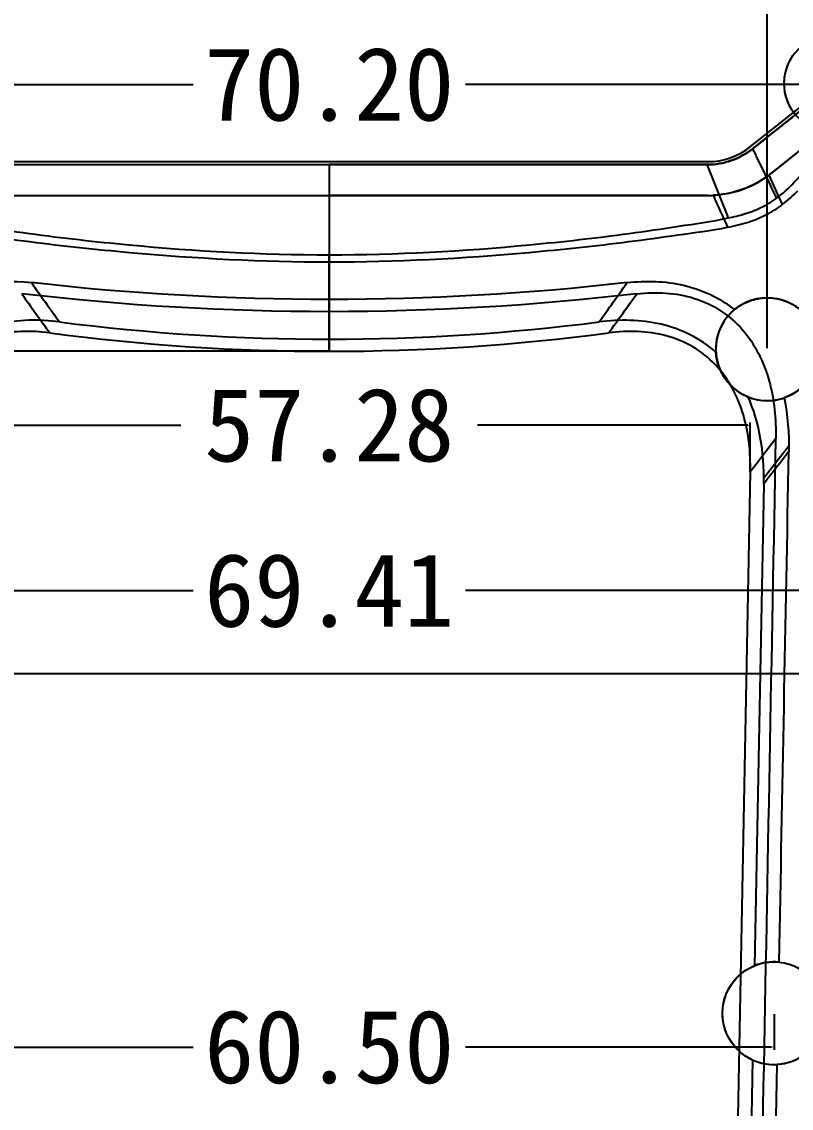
# Model space of a CAD drawing. Header units: inches. Extents: x -850 to 339, y -315 to 884.
# Drawn here: x -20.9 to 31.4, y 56 to 129.9 of the extents above; entities that cross this region are included whole.
import ezdxf
from ezdxf.lldxf.tags import DXFTag

# ---------------------------------------------------------------- set-up
doc = ezdxf.new("R2010")
doc.units = ezdxf.units.IN
doc.header["$MEASUREMENT"] = 0
for name, color, linetype, true_color in [('AUXIL$14', 7, 'Continuous', 0xffffff), ('AUXIL$9', 7, 'Continuous', 0xffffff), ('ORTHO$2', 7, 'Continuous', 0xffffff), ('ORTHO$5', 7, 'Continuous', 0xffffff), ('ORTHO$6', 7, 'Continuous', 0xffffff), ('SX$17', 7, 'Continuous', 0xffffff)]:
    doc.layers.add(name, color=color, linetype=linetype, true_color=true_color)
for name, color, linetype in [('VE001I437$0000000000011', 255, 'Continuous'), ('VE001I439$0000000000011', 255, 'Continuous'), ('VE001I440$0000000000011', 255, 'Continuous'), ('VE001I441$0000000000011', 255, 'Continuous'), ('VE001I442$0000000000011', 255, 'Continuous'), ('VE001I453$1000000100011', 255, 'Continuous'), ('VE001I454$1000000100011', 255, 'Continuous'), ('VE001I455$1000000100011', 255, 'Continuous'), ('VE200I1000$1000000100011', 255, 'Continuous'), ('VE200I1012$0000000000011', 255, 'Continuous'), ('VE200I1022$0000000000011', 255, 'Continuous'), ('VE200I1023$0000000000011', 255, 'Continuous'), ('VE200I1035$0000000000011', 255, 'Continuous'), ('VE200I1036$0000000000011', 255, 'Continuous'), ('VE200I1038$1000000100011', 255, 'Continuous'), ('VE200I1041$0000000000011', 255, 'Continuous'), ('VE200I1042$0000000000011', 255, 'Continuous'), ('VE200I1049$0000000000011', 255, 'Continuous'), ('VE200I1050$0000000000011', 255, 'Continuous'), ('VE200I1051$0000000000011', 255, 'Continuous'), ('VE200I1068$0000000000011', 255, 'Continuous'), ('VE200I1069$0000000000011', 255, 'Continuous'), ('VE200I1070$0000000000011', 255, 'Continuous'), ('VE200I1071$0000000000111', 255, 'Continuous'), ('VE200I1072$0000000000011', 255, 'Continuous'), ('VE200I1073$0000000000011', 255, 'Continuous'), ('VE200I1074$0000000000011', 255, 'Continuous'), ('VE200I1075$0000000000111', 255, 'Continuous'), ('VE200I1076$0000000000111', 255, 'Continuous'), ('VE200I1176$0000000000011', 255, 'Continuous'), ('VE200I1177$0000000000011', 255, 'Continuous'), ('VE200I1178$0000000000011', 255, 'Continuous'), ('VE200I1182$0000000000111', 255, 'Continuous'), ('VE200I1183$0000000000011', 255, 'Continuous'), ('VE200I1184$0000000000011', 255, 'Continuous'), ('VE200I1185$0000000000111', 255, 'Continuous'), ('VE200I474$0000000000011', 255, 'Continuous'), ('VE200I475$0000000000011', 255, 'Continuous'), ('VE200I476$0000000000011', 255, 'Continuous'), ('VE200I477$0000000000011', 255, 'Continuous'), ('VE200I497$0000000000011', 255, 'Continuous'), ('VE200I498$0000000000011', 255, 'Continuous'), ('VE200I499$0000000000011', 255, 'Continuous'), ('VE200I622$1100101110111', 255, 'Continuous'), ('VE200I734$1000000100011', 255, 'Continuous'), ('VE200I735$1000001100011', 255, 'Continuous'), ('VE200I736$1100101110011', 255, 'Continuous'), ('VE200I739$0000000000111', 255, 'Continuous'), ('VE200I740$0000000000011', 255, 'Continuous'), ('VE200I745$0000000000011', 255, 'Continuous'), ('VE200I746$0000000000011', 255, 'Continuous'), ('VE200I747$0000000000011', 255, 'Continuous'), ('VE200I748$0000000000011', 255, 'Continuous'), ('VE200I749$0000000000011', 255, 'Continuous'), ('VE200I750$0000000000011', 255, 'Continuous'), ('VE200I751$0000000000011', 255, 'Continuous'), ('VE200I752$0000000000011', 255, 'Continuous'), ('VE200I753$0000000000111', 255, 'Continuous'), ('VE200I757$0000000000011', 255, 'Continuous'), ('VE200I758$0000000000011', 255, 'Continuous'), ('VE200I791$0000000000011', 255, 'Continuous'), ('VE200I793$0000000000011', 255, 'Continuous'), ('VE200I794$0000000000011', 255, 'Continuous'), ('VE200I810$0000000000011', 255, 'Continuous'), ('VE200I941$1000000100011', 255, 'Continuous'), ('VE200I942$1000000100011', 255, 'Continuous'), ('VE200I945$1000000100011', 255, 'Continuous'), ('VE200I946$1000000100111', 255, 'Continuous'), ('VE200I947$1101101110111', 255, 'Continuous'), ('VE200I948$1000000100111', 255, 'Continuous'), ('VE200I966$1000000100011', 255, 'Continuous'), ('VE200I968$1100101110011', 255, 'Continuous'), ('VE200I969$1000000100011', 255, 'Continuous'), ('VE200I971$1001001110011', 255, 'Continuous'), ('VE200I992$1000000100011', 255, 'Continuous'), ('VE200I993$1000001110011', 255, 'Continuous'), ('VE200I994$1100101110011', 255, 'Continuous'), ('VE200I998$1000001100011', 255, 'Continuous'), ('VE200I999$1100101110011', 255, 'Continuous')]:
    doc.layers.add(name, color=color, linetype=linetype)
tags = doc.linetypes.add('HIDDEN', pattern=[0.5, 0.25, -0.25]).pattern_tags.tags
tags[6:7] = [DXFTag(74, 4), DXFTag(75, 0), DXFTag(340, '0'), DXFTag(46, 0.0), DXFTag(50, 0.0), DXFTag(44, 0.0), DXFTag(45, 0.0)]
tags[4:5] = [DXFTag(74, 4), DXFTag(75, 0), DXFTag(340, '0'), DXFTag(46, 0.0), DXFTag(50, 0.0), DXFTag(44, 0.0), DXFTag(45, 0.0)]
doc.dimstyles.get("Standard").update_dxf_attribs({"dimtxt": 5, "dimasz": 0.18, "dimexe": 0.18, "dimexo": 0.0625, "dimgap": 0.09, "dimtad": 0, "dimtih": 1, "dimtoh": 1, "dimzin": 0, "dimdsep": 46, "dimtxsty": 'Standard', "dimcen": 0.09, "dimclrt": 3, "dimadec": 0, "dimazin": 0, "dimtfac": 1, "dimtofl": 0, "dimtmove": 0, "dimatfit": 3, "dimfxl": 0, "dimtolj": 1, "dimtzin": 0, "dimarcsym": 0})

# ---------------------------------------------------------------- blocks, each defined once
blk = doc.blocks.new('*D1')
at = {"color": 0, "lineweight": -2}
for p, q in [((-34.703, 90.456), (-34.703, 91.396)), ((-34.523, 91.216), (-9.257, 91.216)), ((34.523, 91.216), (9.257, 91.216)), ((34.703, 91.263), (34.703, 91.396))]:
    blk.add_line(p, q, dxfattribs=at)
at = {"color": 0}
for points in [[(-34.523, 91.246), (-34.523, 91.186), (-34.703, 91.216)], [(34.523, 91.246), (34.523, 91.186), (34.703, 91.216)]]:
    blk.add_solid(points, dxfattribs=at)
at = {"layer": 'Defpoints', "color": 0}
for p in [(34.703, 91.216), (34.703, 91.2, 14.801), (-34.703, 90.393, 14.801)]:
    blk.add_point(p, dxfattribs=at)
at = {"color": 3, "insert": (0, 91.216), "char_height": 5, "attachment_point": 5}
blk.add_mtext('\\A1;69.41', dxfattribs=at)
blk = doc.blocks.new('*D3')
at = {"color": 0, "lineweight": -2}
for p, q in [((-30.252, 62.386), (-30.252, 59.97)), ((30.252, 62.386), (30.252, 59.97)), ((-30.072, 60.15), (-9.257, 60.15)), ((30.072, 60.15), (9.257, 60.15))]:
    blk.add_line(p, q, dxfattribs=at)
at = {"color": 0}
for points in [[(-30.072, 60.18), (-30.072, 60.12), (-30.252, 60.15)], [(30.072, 60.18), (30.072, 60.12), (30.252, 60.15)]]:
    blk.add_solid(points, dxfattribs=at)
at = {"layer": 'Defpoints', "color": 0}
for p in [(-30.252, 62.448, 8.6), (30.252, 62.448, 8.6), (30.252, 60.15)]:
    blk.add_point(p, dxfattribs=at)
at = {"color": 3, "insert": (0, 60.15), "char_height": 5, "attachment_point": 5}
blk.add_mtext('\\A1;60.50', dxfattribs=at)
blk = doc.blocks.new('*D5')
at = {"color": 0, "lineweight": -2}
for p, q in [((0.062, 203.725), (74.09, 203.725)), ((73.91, 203.545), (73.91, 104.597)), ((73.91, 0.47), (73.91, 99.417)), ((0.062, 0.29), (74.09, 0.29))]:
    blk.add_line(p, q, dxfattribs=at)
at = {"color": 0}
for points in [[(73.88, 203.545), (73.94, 203.545), (73.91, 203.725)], [(73.88, 0.47), (73.94, 0.47), (73.91, 0.29)]]:
    blk.add_solid(points, dxfattribs=at)
at = {"layer": 'Defpoints', "color": 0}
for p in [(0, 203.725, 8.3), (0, 0.29, 8.3), (73.91, 0.29)]:
    blk.add_point(p, dxfattribs=at)
at = {"color": 3, "insert": (73.91, 102.007), "char_height": 5, "attachment_point": 5}
blk.add_mtext('\\A1;203.43', dxfattribs=at)
blk = doc.blocks.new('*D14')
at = {"color": 0, "lineweight": -2}
for p, q in [((-28.64, 98.531), (-28.64, 102.646)), ((-28.46, 102.466), (-10.09, 102.466)), ((28.46, 102.466), (10.09, 102.466)), ((28.64, 99.357), (28.64, 102.646))]:
    blk.add_line(p, q, dxfattribs=at)
at = {"color": 0}
for points in [[(-28.46, 102.496), (-28.46, 102.436), (-28.64, 102.466)], [(28.46, 102.496), (28.46, 102.436), (28.64, 102.466)]]:
    blk.add_solid(points, dxfattribs=at)
at = {"layer": 'Defpoints', "color": 0}
for p in [(28.64, 102.466), (28.64, 99.295, 15), (-28.64, 98.468, 13)]:
    blk.add_point(p, dxfattribs=at)
at = {"color": 3, "insert": (0, 102.466), "char_height": 5, "attachment_point": 5}
blk.add_mtext('\\A1;57.28', dxfattribs=at)
blk = doc.blocks.new('*D15')
at = {"color": 0, "lineweight": -2}
for p, q in [((-0.062, 107.503), (-48.467, 107.503)), ((-48.287, 107.323), (-48.287, 61.891)), ((-48.287, 11.28), (-48.287, 56.711)), ((-0.062, 11.1), (-48.467, 11.1))]:
    blk.add_line(p, q, dxfattribs=at)
at = {"color": 0}
for points in [[(-48.317, 107.323), (-48.257, 107.323), (-48.287, 107.503)], [(-48.317, 11.28), (-48.257, 11.28), (-48.287, 11.1)]]:
    blk.add_solid(points, dxfattribs=at)
at = {"layer": 'Defpoints', "color": 0}
for p in [(-48.287, 107.503), (0, 107.503, 15), (0, 11.1, 15)]:
    blk.add_point(p, dxfattribs=at)
at = {"color": 3, "insert": (-48.287, 59.301), "char_height": 5, "attachment_point": 5}
blk.add_mtext('\\A1;96.40', dxfattribs=at)
blk = doc.blocks.new('*D16')
at = {"color": 0, "lineweight": -2}
for p, q in [((-29.794, 107.707), (-29.794, 140.975)), ((-29.614, 140.795), (-10.09, 140.795)), ((29.614, 140.795), (10.09, 140.795)), ((29.794, 107.707), (29.794, 140.975))]:
    blk.add_line(p, q, dxfattribs=at)
at = {"color": 0}
for points in [[(-29.614, 140.825), (-29.614, 140.765), (-29.794, 140.795)], [(29.614, 140.825), (29.614, 140.765), (29.794, 140.795)]]:
    blk.add_solid(points, dxfattribs=at)
at = {"layer": 'Defpoints', "color": 0}
for p in [(29.794, 140.795), (-29.794, 107.644, 8.6), (29.794, 107.644, 8.6)]:
    blk.add_point(p, dxfattribs=at)
at = {"color": 3, "insert": (0, 140.795), "char_height": 5, "attachment_point": 5}
blk.add_mtext('\\A1;59.59', dxfattribs=at)
blk = doc.blocks.new('*D19')
at = {"color": 0, "lineweight": -2}
for p, q in [((-35.1, 118.039), (-35.1, 125.842)), ((35.1, 118.039), (35.1, 125.842)), ((-34.92, 125.662), (-9.257, 125.662)), ((34.92, 125.662), (9.257, 125.662))]:
    blk.add_line(p, q, dxfattribs=at)
at = {"color": 0}
for points in [[(-34.92, 125.692), (-34.92, 125.632), (-35.1, 125.662)], [(34.92, 125.692), (34.92, 125.632), (35.1, 125.662)]]:
    blk.add_solid(points, dxfattribs=at)
at = {"layer": 'Defpoints', "color": 0}
for p in [(35.1, 125.662), (-35.1, 117.977, 1.3), (35.1, 117.977, 1.3)]:
    blk.add_point(p, dxfattribs=at)
at = {"color": 3, "insert": (0, 125.662), "char_height": 5, "attachment_point": 5}
blk.add_mtext('\\A1;70.20', dxfattribs=at)
blk = doc.blocks.new('*D21')
at = {"color": 0, "lineweight": -2}
for p, q in [((-40.848, 68.668), (-40.848, -22.839)), ((40.822, 66.17), (40.822, -22.839)), ((-40.668, -22.659), (-9.27, -22.659)), ((40.642, -22.659), (9.243, -22.659))]:
    blk.add_line(p, q, dxfattribs=at)
at = {"color": 0}
for points in [[(-40.668, -22.629), (-40.668, -22.689), (-40.848, -22.659)], [(40.642, -22.629), (40.642, -22.689), (40.822, -22.659)]]:
    blk.add_solid(points, dxfattribs=at)
at = {"layer": 'Defpoints', "color": 0}
for p in [(-40.848, 68.73, 0.5), (40.822, 66.232, 0.5), (40.822, -22.659)]:
    blk.add_point(p, dxfattribs=at)
at = {"color": 3, "insert": (-0.013, -22.659), "char_height": 5, "attachment_point": 5}
blk.add_mtext('\\A1;81.67', dxfattribs=at)
blk = doc.blocks.new('*D104')
at = {"color": 0, "lineweight": -2}
for p, q in [((29.289, -244.632), (29.469, -244.632)), ((29.469, -244.632), (30.212, -277.82))]:
    blk.add_line(p, q, dxfattribs=at)
at = {"color": 0}
blk.add_solid([(30.242, -277.819), (30.182, -277.82), (30.216, -278)], dxfattribs=at)
at = {"layer": 'Defpoints', "color": 0}
for p in [(18.632, 239.532, 15), (30.216, -278, 15)]:
    blk.add_point(p, dxfattribs=at)
at = {"color": 3, "insert": (15.032, -244.632), "char_height": 5, "attachment_point": 5}
blk.add_mtext('\\A1;R517.66', dxfattribs=at)

msp = doc.modelspace()

# ---------------------------------------------------------------- linework, layer by layer
at = {"layer": 'AUXIL$14', "color": 9}
msp.add_line((0, 114.074, 17.7), (0, 110.207, 17.7), dxfattribs=at)
at = {"layer": 'AUXIL$9', "color": 9}
msp.add_line((0, 114.074, 17.7), (0, 110.207, 17.7), dxfattribs=at)
at = {"layer": 'ORTHO$2', "color": 9}
msp.add_line((0, 114.074, 17.7), (0, 110.207, 17.7), dxfattribs=at)
at = {"layer": 'ORTHO$2', "color": 9, "linetype": 'HIDDEN'}
msp.add_line((0, 110.203, 17.7), (0, 107.503, 15), dxfattribs=at)
at = {"layer": 'ORTHO$5', "color": 9}
msp.add_line((0, 110.207, 17.7), (0, 114.074, 17.7), dxfattribs=at)
at = {"layer": 'ORTHO$5', "color": 9, "linetype": 'HIDDEN'}
msp.add_line((0, 107.503, 15), (0, 110.203, 17.7), dxfattribs=at)
at = {"layer": 'ORTHO$6', "color": 9}
msp.add_line((0, 114.074, 17.7), (0, 110.207, 17.7), dxfattribs=at)
at = {"layer": 'ORTHO$6', "color": 9, "linetype": 'HIDDEN'}
msp.add_line((0, 110.203, 17.7), (0, 107.503, 15), dxfattribs=at)
at = {"layer": 'SX$17', "color": 9, "linetype": 'HIDDEN'}
for p, q in [((30.922, 125.731, 11.1), (30.922, 125.731, 2.7)), ((26.294, 107.644, 13.106), (26.294, 107.644, 8.6))]:
    msp.add_line(p, q, dxfattribs=at)
at = {"layer": 'SX$17', "color": 9}
for p, q in [((29.555, 98.884, 13), (31.251, 101.059, 14.963)), ((29.304, 85.562, 13), (-29.304, 85.562, 13)), ((29.304, 85.562, 13), (-29.304, 85.562, 13)), ((28.371, 85.562, 15), (-28.371, 85.562, 15)), ((28.371, 85.562, 15), (-28.371, 85.562, 15)), ((30.072, 85.562, 17.027), (28.371, 85.562, 15)), ((30.072, 85.562, 17.027), (28.371, 85.562, 15)), ((30.969, 85.562, 14.984), (29.304, 85.562, 13)), ((30.969, 85.562, 14.984), (29.304, 85.562, 13))]:
    msp.add_line(p, q, dxfattribs=at)
at = {"layer": 'SX$17', "color": 9, "extrusion": (0, -1, 0)}
for radius, start, end in [(672.129, 87.18816, 87.435624), (672.129, 87.18816, 87.435624), (670.129, 86.932851, 87.351211), (670.129, 86.932851, 87.351211)]:
    msp.add_arc((0, -654.429, -85.562), radius, start, end, dxfattribs=at)
at = {"layer": 'VE001I437$0000000000011', "color": 21}
msp.add_line((-25.729, 120.41, 13.1), (25.729, 120.41, 13.1), dxfattribs=at)
at = {"layer": 'VE001I439$0000000000011', "color": 21}
msp.add_arc((25.729, 125.11, 13.1), 4.7, 270, 308.5, dxfattribs=at)
at = {"layer": 'VE001I440$0000000000011', "color": 21}
msp.add_line((25.729, 120.41, 14.8), (25.729, 120.41, 13.1), dxfattribs=at)
at = {"layer": 'VE001I441$0000000000011', "color": 21}
msp.add_line((28.655, 121.432, 13.1), (37.926, 128.806, 13.1), dxfattribs=at)
at = {"layer": 'VE001I442$0000000000011', "color": 21}
msp.add_line((28.655, 121.432, 14.8), (28.655, 121.432, 13.1), dxfattribs=at)
at = {"layer": 'VE001I453$1000000100011', "color": 21}
msp.add_line((-25.729, 120.41, 14.8), (25.729, 120.41, 14.8), dxfattribs=at)
at = {"layer": 'VE001I454$1000000100011', "color": 21}
msp.add_arc((25.729, 125.11, 14.8), 4.7, 270, 308.5, dxfattribs=at)
at = {"layer": 'VE001I455$1000000100011', "color": 21}
msp.add_line((28.655, 121.432, 14.8), (37.926, 128.806, 14.8), dxfattribs=at)
at = {"layer": 'VE200I1000$1000000100011', "color": 9}
msp.add_open_spline([(28.789, 121.283, 14.532), (27.915, 120.584, 14.533), (26.818, 120.204, 14.53), (25.7, 120.21, 14.528)], degree=3, dxfattribs=at)
at = {"layer": 'VE200I1012$0000000000011', "color": 9}
msp.add_line((28.78, 121.275, 13.1), (38.05, 128.65, 13.1), dxfattribs=at)
at = {"layer": 'VE200I1022$0000000000011', "color": 9}
msp.add_line((-25.729, 120.21, 13.1), (25.729, 120.21, 13.1), dxfattribs=at)
at = {"layer": 'VE200I1023$0000000000011', "color": 9}
msp.add_arc((25.729, 125.11, 13.1), 4.9, 270, 308.5, dxfattribs=at)
at = {"layer": 'VE200I1035$0000000000011', "color": 9}
msp.add_line((28.78, 121.275, 13.1), (28.78, 121.275, 14.532), dxfattribs=at)
at = {"layer": 'VE200I1036$0000000000011', "color": 9}
msp.add_line((25.729, 120.21, 13.1), (25.729, 120.21, 14.528), dxfattribs=at)
at = {"layer": 'VE200I1038$1000000100011', "color": 9}
msp.add_open_spline([(-25.7, 120.21, 14.528), (-22.711, 120.21, 14.538), (-19.722, 120.21, 14.539), (-16.734, 120.21, 14.542), (-13.945, 120.21, 14.544), (-11.156, 120.21, 14.546), (-8.367, 120.21, 14.547), (-5.578, 120.21, 14.548), (-2.789, 120.21, 14.549), (0, 120.21, 14.549)], degree=3, knots=[0, 0, 0, 0, 0.348878, 0.348878, 0.348878, 0.674439, 0.674439, 0.674439, 1, 1, 1, 1], dxfattribs=at)
at = {"layer": 'VE200I1041$0000000000011', "color": 9}
msp.add_open_spline([(-25.729, 118.11, 13.569), (-22.269, 118.11, 13.485), (-18.806, 118.11, 13.463), (-15.345, 118.11, 13.436), (-12.787, 118.11, 13.417), (-10.23, 118.11, 13.403), (-7.672, 118.11, 13.393), (-5.115, 118.11, 13.384), (-2.557, 118.11, 13.379), (0, 118.11, 13.379)], degree=3, knots=[0, 0, 0, 0, 0.40363, 0.40363, 0.40363, 0.701813, 0.701813, 0.701813, 1, 1, 1, 1], dxfattribs=at)
at = {"layer": 'VE200I1042$0000000000011', "color": 9}
msp.add_open_spline([(0, 118.11, 13.379), (0, 116.618, 14.146), (0, 115.111, 14.919), (0, 113.591, 15.7)], degree=3, dxfattribs=at)
at = {"layer": 'VE200I1049$0000000000011', "color": 9}
msp.add_open_spline([(25.729, 118.11, 13.569), (25.856, 118.11, 13.572), (25.981, 118.114, 13.573), (26.104, 118.12, 13.571)], degree=3, dxfattribs=at)
at = {"layer": 'VE200I1050$0000000000011', "color": 9}
msp.add_open_spline([(26.104, 118.12, 13.571), (26.432, 117.4, 14.093), (26.76, 116.674, 14.62), (27.089, 115.943, 15.152)], degree=3, dxfattribs=at)
at = {"layer": 'VE200I1051$0000000000011', "color": 9}
msp.add_open_spline([(29.91, 119.496, 13.539), (30.209, 118.831, 14.019), (30.511, 118.162, 14.503), (30.815, 117.489, 14.991)], degree=3, dxfattribs=at)
at = {"layer": 'VE200I1068$0000000000011', "color": 9}
msp.add_open_spline([(33.71, 122.514, 13.61), (32.502, 121.553, 13.576), (31.295, 120.593, 13.524), (30.087, 119.632, 13.539)], degree=3, dxfattribs=at)
at = {"layer": 'VE200I1069$0000000000011', "color": 9}
msp.add_line((30.087, 119.632, 11.1), (33.71, 122.514, 11.1), dxfattribs=at)
at = {"layer": 'VE200I1070$0000000000011', "color": 9}
msp.add_open_spline([(29.911, 119.496, 13.539), (29.6, 119.265, 13.537), (29.27, 119.059, 13.537), (28.926, 118.883, 13.539), (28.581, 118.706, 13.54), (28.221, 118.557, 13.543), (27.853, 118.44, 13.548), (27.288, 118.26, 13.555), (26.696, 118.152, 13.565), (26.104, 118.12, 13.571)], degree=3, knots=[0, 0, 0, 0, 0.282573, 0.282573, 0.282573, 0.565142, 0.565142, 0.565142, 1, 1, 1, 1], dxfattribs=at)
at = {"layer": 'VE200I1071$0000000000111', "color": 9}
msp.add_arc((25.729, 125.11, 11.1), 7, 270, 308.5, dxfattribs=at)
at = {"layer": 'VE200I1072$0000000000011', "color": 9}
msp.add_line((30.087, 119.632, 11.1), (30.087, 119.632, 13.539), dxfattribs=at)
at = {"layer": 'VE200I1073$0000000000011', "color": 9}
msp.add_open_spline([(30.087, 119.632, 13.539), (30.029, 119.586, 13.539), (29.97, 119.541, 13.539), (29.911, 119.496, 13.539)], degree=3, dxfattribs=at)
at = {"layer": 'VE200I1074$0000000000011', "color": 9}
msp.add_open_spline([(25.729, 118.11, 13.569), (22.268, 118.11, 13.485), (18.805, 118.11, 13.463), (15.343, 118.11, 13.436), (12.786, 118.11, 13.417), (10.229, 118.11, 13.403), (7.672, 118.11, 13.393), (5.114, 118.11, 13.384), (2.557, 118.11, 13.379), (0, 118.11, 13.379)], degree=3, knots=[0, 0, 0, 0, 0.403696, 0.403696, 0.403696, 0.701846, 0.701846, 0.701846, 1, 1, 1, 1], dxfattribs=at)
at = {"layer": 'VE200I1075$0000000000111', "color": 9}
msp.add_line((-25.729, 118.11, 11.1), (25.729, 118.11, 11.1), dxfattribs=at)
at = {"layer": 'VE200I1076$0000000000111', "color": 9}
msp.add_line((25.729, 118.11, 11.1), (25.729, 118.11, 13.569), dxfattribs=at)
at = {"layer": 'VE200I1176$0000000000011', "color": 9}
msp.add_open_spline([(30.599, 65.931, 15.001), (30.989, 65.892, 14.983), (31.377, 65.786, 14.965), (31.733, 65.62, 14.948), (32.088, 65.454, 14.931), (32.419, 65.224, 14.915), (32.7, 64.95, 14.902), (32.98, 64.676, 14.888), (33.217, 64.349, 14.876), (33.39, 63.998, 14.868), (33.564, 63.646, 14.859), (33.679, 63.26, 14.853), (33.726, 62.871, 14.851), (33.773, 62.483, 14.848), (33.754, 62.081, 14.849), (33.67, 61.699, 14.854), (33.587, 61.316, 14.858), (33.436, 60.943, 14.865), (33.23, 60.611, 14.876), (33.025, 60.278, 14.886), (32.759, 59.975, 14.899), (32.455, 59.729, 14.914), (32.151, 59.483, 14.928), (31.8, 59.285, 14.945), (31.431, 59.153, 14.962), (31.122, 59.043, 14.977), (30.794, 58.975, 14.992), (30.467, 58.955, 15.007)], degree=3, knots=[0, 0, 0, 0, 0.113355, 0.113355, 0.113355, 0.226714, 0.226714, 0.226714, 0.340015, 0.340015, 0.340015, 0.453185, 0.453185, 0.453185, 0.566235, 0.566235, 0.566235, 0.679243, 0.679243, 0.679243, 0.792312, 0.792312, 0.792312, 0.905507, 0.905507, 0.905507, 1, 1, 1, 1], dxfattribs=at)
at = {"layer": 'VE200I1177$0000000000011', "color": 9, "extrusion": (0, 0, -1)}
msp.add_arc((-30.252, 62.448, -13), 3.5, -65.28957, 67.53544, dxfattribs=at)
at = {"layer": 'VE200I1178$0000000000011', "color": 9}
msp.add_circle((30.252, 62.448, 8.6), 3.5, dxfattribs=at)
at = {"layer": 'VE200I1182$0000000000111', "color": 9, "extrusion": (0, 0, -1)}
msp.add_circle((-34.172, 125.731, -2.7), 3.25, dxfattribs=at)
at = {"layer": 'VE200I1183$0000000000011', "color": 9}
msp.add_open_spline([(27.558, 110.337, 15.133), (27.86, 110.587, 15.121), (28.209, 110.789, 15.106), (28.576, 110.925, 15.09), (28.944, 111.062, 15.075), (29.34, 111.137, 15.058), (29.731, 111.144, 15.04), (30.123, 111.151, 15.023), (30.522, 111.09, 15.005), (30.894, 110.967, 14.987), (31.266, 110.844, 14.97), (31.622, 110.654, 14.954), (31.933, 110.415, 14.939), (32.243, 110.175, 14.924), (32.517, 109.879, 14.911), (32.73, 109.55, 14.9), (32.943, 109.221, 14.89), (33.103, 108.851, 14.882), (33.195, 108.47, 14.877), (33.288, 108.09, 14.873), (33.316, 107.688, 14.871), (33.277, 107.298, 14.873), (33.238, 106.909, 14.875), (33.132, 106.521, 14.88), (32.967, 106.166, 14.889), (32.802, 105.812, 14.897), (32.573, 105.481, 14.908), (32.3, 105.201, 14.921), (32.027, 104.92, 14.934), (31.701, 104.683, 14.95), (31.351, 104.509, 14.966), (31.218, 104.443, 14.972), (31.081, 104.386, 14.979), (30.941, 104.337, 14.985)], degree=3, knots=[0, 0, 0, 0, 0.096463, 0.096463, 0.096463, 0.192922, 0.192922, 0.192922, 0.289433, 0.289433, 0.289433, 0.385971, 0.385971, 0.385971, 0.48247, 0.48247, 0.48247, 0.578871, 0.578871, 0.578871, 0.675162, 0.675162, 0.675162, 0.771392, 0.771392, 0.771392, 0.867642, 0.867642, 0.867642, 0.963985, 0.963985, 0.963985, 1, 1, 1, 1], dxfattribs=at)
at = {"layer": 'VE200I1184$0000000000011', "color": 9, "extrusion": (0, 0, -1)}
msp.add_arc((-29.794, 107.644, -13), 3.5, 291.87577, 356.72284, dxfattribs=at)
at = {"layer": 'VE200I1185$0000000000111', "color": 9, "extrusion": (0, 0, -1)}
msp.add_circle((-29.794, 107.644, -8.6), 3.5, dxfattribs=at)
at = {"layer": 'VE200I474$0000000000011', "color": 9}
msp.add_open_spline([(-27.089, 115.943, 15.152), (-25.974, 115.726, 15.197), (-24.85, 115.583, 15.24), (-22.605, 115.268, 15.32), (-21.483, 115.108, 15.357), (-18.108, 114.679, 15.459), (-15.852, 114.438, 15.516), (-9.074, 113.827, 15.654), (-4.539, 113.595, 15.7), (0, 113.591, 15.7)], degree=3, knots=[0, 0, 0, 0, 0.125, 0.125, 0.25, 0.25, 0.5, 0.5, 1, 1, 1, 1], dxfattribs=at)
at = {"layer": 'VE200I475$0000000000011', "color": 9}
msp.add_open_spline([(0, 113.591, 15.7), (4.54, 113.592, 15.7), (9.073, 113.827, 15.654), (15.851, 114.437, 15.516), (18.107, 114.679, 15.459), (21.482, 115.108, 15.357), (22.604, 115.268, 15.32), (24.85, 115.583, 15.24), (25.975, 115.726, 15.197), (27.089, 115.943, 15.152)], degree=3, knots=[0, 0, 0, 0, 0.5, 0.5, 0.75, 0.75, 0.875, 0.875, 1, 1, 1, 1], dxfattribs=at)
at = {"layer": 'VE200I476$0000000000011', "color": 9}
msp.add_open_spline([(27.089, 115.943, 15.152), (27.569, 116.037, 15.133), (28.048, 116.147, 15.113), (28.514, 116.298, 15.093), (28.921, 116.43, 15.076), (29.318, 116.594, 15.058), (29.699, 116.789, 15.042), (30.09, 116.989, 15.024), (30.466, 117.223, 15.007), (30.816, 117.489, 14.991)], degree=3, knots=[0, 0, 0, 0, 0.360784, 0.360784, 0.360784, 0.675922, 0.675922, 0.675922, 1, 1, 1, 1], dxfattribs=at)
at = {"layer": 'VE200I477$0000000000011', "color": 9}
msp.add_open_spline([(30.816, 117.489, 14.991), (31.192, 117.776, 14.974), (31.544, 118.096, 14.957), (31.882, 118.428, 14.941)], degree=3, dxfattribs=at)
at = {"layer": 'VE200I497$0000000000011', "color": 9, "extrusion": (-0.765897, 0.015013, 0.642788)}
msp.add_ellipse((0, 27167.323, -654.429), major_axis=(-513.308, -44632.345, 430.799), ratio=0.015013, start_param=0.916977, end_param=0.91805, dxfattribs=at)
at = {"layer": 'VE200I498$0000000000011', "color": 9, "extrusion": (-0.765897, 0.015013, 0.642788)}
msp.add_ellipse((0, 27167.323, -654.429), major_axis=(-513.308, -44632.345, 430.799), ratio=0.015013, start_param=0.918247, end_param=0.919226, dxfattribs=at)
at = {"layer": 'VE200I499$0000000000011', "color": 9}
msp.add_open_spline([(20.259, 112.178, 15.394), (6.753, 110.643, 15.802), (-6.753, 110.643, 15.802), (-20.259, 112.178, 15.394)], degree=3, dxfattribs=at)
at = {"layer": 'VE200I622$1100101110111', "color": 9}
msp.add_open_spline([(20.917, 111.417, 17.374), (22.236, 111.571, 17.333), (23.577, 111.503, 17.288), (26.091, 110.712, 17.195), (27.237, 109.973, 17.148), (28.979, 107.973, 17.076), (29.569, 106.744, 17.049), (30.27, 104.212, 17.018), (30.399, 102.885, 17.012), (30.374, 101.558, 17.013)], degree=3, knots=[0, 0, 0, 0, 0.25, 0.25, 0.5, 0.5, 0.75, 0.75, 1, 1, 1, 1], dxfattribs=at)
at = {"layer": 'VE200I734$1000000100011', "color": 9}
msp.add_open_spline([(38.058, 128.656, 14.493), (36.513, 127.427, 14.508), (34.968, 126.198, 14.514), (33.423, 124.969, 14.52), (31.878, 123.74, 14.527), (30.333, 122.511, 14.536), (28.789, 121.282, 14.532)], degree=3, knots=[0, 0, 0, 0, 0.499997, 0.499997, 0.499997, 1, 1, 1, 1], dxfattribs=at)
at = {"layer": 'VE200I735$1000001100011', "color": 9}
msp.add_rational_spline([(28.798, 121.288, 14.533), (28.8, 121.283, 14.537), (28.815, 121.253, 14.559), (29.353, 120.141, 15.378), (29.893, 119.024, 16.201), (30.426, 117.924, 17.011)], [1.01263247912, 1.01261451864, 1.01249971145, 1.00828882678, 1.00409593093, 1.00000000624], degree=3, knots=[0, 0, 0, 0, 0.004272, 0.027301, 1, 1, 1, 1], dxfattribs=at)
at = {"layer": 'VE200I736$1100101110011', "color": 9}
msp.add_open_spline([(30.426, 117.924, 17.011), (31.283, 118.559, 16.972), (31.963, 119.375, 16.94), (32.683, 120.15, 16.905)], degree=3, dxfattribs=at)
at = {"layer": 'VE200I739$0000000000111', "color": 9}
msp.add_line((29.557, 98.468, 13), (28.914, 65.683, 13), dxfattribs=at)
at = {"layer": 'VE200I740$0000000000011', "color": 9}
msp.add_line((28.789, 59.269, 13), (28.021, 20.109, 13), dxfattribs=at)
at = {"layer": 'VE200I745$0000000000011', "color": 9}
msp.add_arc((0, 252.692, 13), 144.361, 262.69669, 277.30331, dxfattribs=at)
at = {"layer": 'VE200I746$0000000000011', "color": 9}
msp.add_open_spline([(20.259, 112.178, 15.394), (21.545, 112.324, 15.355), (22.844, 112.291, 15.312), (25.358, 111.709, 15.221), (26.549, 111.154, 15.175), (27.558, 110.337, 15.133)], degree=3, knots=[0, 0, 0, 0, 0.5, 0.5, 1, 1, 1, 1], dxfattribs=at)
at = {"layer": 'VE200I747$0000000000011', "color": 9}
msp.add_open_spline([(27.558, 110.337, 15.133), (26.721, 109.641, 14.395), (26.232, 108.621, 13.59), (26.3, 107.444, 13)], degree=3, dxfattribs=at)
at = {"layer": 'VE200I748$0000000000011', "color": 9}
msp.add_open_spline([(26.3, 107.444, 13), (25.232, 108.393, 13), (23.941, 109.022, 13), (21.196, 109.663, 13), (19.762, 109.683, 13), (18.351, 109.502, 13)], degree=3, knots=[0, 0, 0, 0, 0.5, 0.5, 1, 1, 1, 1], dxfattribs=at)
at = {"layer": 'VE200I749$0000000000011', "color": 9}
msp.add_open_spline([(18.351, 109.502, 13), (18.99, 110.391, 13.8), (19.626, 111.282, 14.598), (20.259, 112.178, 15.394)], degree=3, dxfattribs=at)
at = {"layer": 'VE200I750$0000000000011', "color": 9}
msp.add_ellipse((11.178, 88.813, 13), major_axis=(-14.748, -18.907), ratio=0.57987, start_param=2.479517, end_param=2.84493, dxfattribs=at)
at = {"layer": 'VE200I751$0000000000011', "color": 9}
msp.add_open_spline([(28.489, 104.397, 13.002), (29.366, 104.044, 13.529), (30.191, 104.078, 14.259), (30.939, 104.337, 14.987)], degree=3, dxfattribs=at)
at = {"layer": 'VE200I752$0000000000011', "color": 9}
msp.add_open_spline([(30.938, 104.337, 14.985), (31.189, 103.128, 14.974), (31.279, 101.906, 14.97), (31.253, 100.674, 14.971)], degree=3, dxfattribs=at)
at = {"layer": 'VE200I753$0000000000111', "color": 9}
msp.add_open_spline([(31.253, 100.674, 14.971), (30.687, 99.939, 14.315), (30.12, 99.203, 13.659), (29.553, 98.468, 13.004)], degree=3, dxfattribs=at)
at = {"layer": 'VE200I757$0000000000011', "color": 9, "extrusion": (-0.765897, 0.015013, 0.642788)}
msp.add_ellipse((30.252, 62.448, 14.669), major_axis=(3.499, -0.069, 4.171), ratio=0.642788, start_param=1.491122, end_param=1.982476, dxfattribs=at)
at = {"layer": 'VE200I758$0000000000011', "color": 9, "extrusion": (-0.765897, 0.015013, 0.642788)}
msp.add_ellipse((30.252, 62.448, 14.669), major_axis=(3.499, -0.069, 4.171), ratio=0.642788, start_param=4.30071, end_param=4.793508, dxfattribs=at)
at = {"layer": 'VE200I791$0000000000011', "color": 9}
msp.add_open_spline([(-18.351, 109.502, 13), (-19.758, 109.683, 13), (-21.157, 109.668, 13), (-23.933, 109.027, 13), (-25.234, 108.392, 13), (-26.3, 107.444, 13)], degree=3, knots=[0, 0, 0, 0, 0.5, 0.5, 1, 1, 1, 1], dxfattribs=at)
at = {"layer": 'VE200I793$0000000000011', "color": 9}
msp.add_open_spline([(-27.558, 110.337, 15.133), (-25.53, 111.978, 15.217), (-22.84, 112.471, 15.316), (-20.259, 112.178, 15.394)], degree=3, dxfattribs=at)
at = {"layer": 'VE200I794$0000000000011', "color": 9}
msp.add_open_spline([(-20.259, 112.178, 15.394), (-19.626, 111.282, 14.598), (-18.99, 110.391, 13.8), (-18.351, 109.502, 13)], degree=3, dxfattribs=at)
at = {"layer": 'VE200I810$0000000000011', "color": 9}
msp.add_arc((34.172, 125.731, 11.1), 3.25, 355.17313, 621.82687, dxfattribs=at)
at = {"layer": 'VE200I941$1000000100011', "color": 9}
msp.add_open_spline([(28.64, 99.295, 15), (28.666, 100.613, 15), (28.537, 101.916, 15), (27.793, 104.45, 15), (27.166, 105.647, 15), (25.371, 107.533, 15), (24.195, 108.213, 15), (21.635, 108.9, 15), (20.314, 108.925, 15), (19.004, 108.752, 15)], degree=3, knots=[0, 0, 0, 0, 0.25, 0.25, 0.5, 0.5, 0.75, 0.75, 1, 1, 1, 1], dxfattribs=at)
at = {"layer": 'VE200I942$1000000100011', "color": 9}
msp.add_open_spline([(-19.004, 108.752, 15), (-20.311, 108.924, 15), (-21.613, 108.902, 15), (-24.173, 108.222, 15), (-25.351, 107.549, 15), (-27.161, 105.657, 15), (-27.794, 104.445, 15), (-28.535, 101.927, 15), (-28.666, 100.615, 15), (-28.64, 99.295, 15)], degree=3, knots=[0, 0, 0, 0, 0.25, 0.25, 0.5, 0.5, 0.75, 0.75, 1, 1, 1, 1], dxfattribs=at)
at = {"layer": 'VE200I945$1000000100011', "color": 9}
msp.add_arc((0, 252.692, 15), 145.189, 262.47901, 277.52099, dxfattribs=at)
at = {"layer": 'VE200I946$1000000100111', "color": 9}
msp.add_open_spline([(19.004, 108.752, 15), (19.648, 109.643, 15.799), (20.286, 110.531, 16.591), (20.917, 111.417, 17.374)], degree=3, dxfattribs=at)
at = {"layer": 'VE200I947$1101101110111', "color": 9}
msp.add_open_spline([(20.917, 111.417, 17.374), (6.972, 109.791, 17.809), (-6.972, 109.791, 17.809), (-20.917, 111.417, 17.374)], degree=3, dxfattribs=at)
at = {"layer": 'VE200I948$1000000100111', "color": 9}
msp.add_open_spline([(-20.917, 111.417, 17.374), (-20.286, 110.531, 16.591), (-19.648, 109.643, 15.799), (-19.004, 108.752, 15)], degree=3, dxfattribs=at)
at = {"layer": 'VE200I966$1000000100011', "color": 9}
msp.add_line((28.64, 99.295, 15), (26.996, 15.405, 15), dxfattribs=at)
at = {"layer": 'VE200I968$1100101110011', "color": 9, "extrusion": (-0.765897, 0.015013, 0.642788)}
msp.add_ellipse((0, 27300.543, -654.429), major_axis=(-514.84, -44765.551, 432.085), ratio=0.015013, start_param=0.915295, end_param=0.917777, dxfattribs=at)
at = {"layer": 'VE200I969$1000000100011', "color": 9}
msp.add_open_spline([(30.374, 101.558, 17.013), (29.801, 100.805, 16.347), (29.223, 100.05, 15.676), (28.64, 99.295, 15)], degree=3, dxfattribs=at)
at = {"layer": 'VE200I971$1001001110011', "color": 9}
msp.add_open_spline([(-27.13, 116.579, 17.152), (-26.018, 116.339, 17.197), (-24.892, 116.188, 17.24), (-22.645, 115.846, 17.319), (-21.522, 115.676, 17.356), (-18.144, 115.219, 17.459), (-15.884, 114.964, 17.516), (-9.094, 114.321, 17.654), (-4.55, 114.076, 17.7), (0, 114.074, 17.7)], degree=3, knots=[0, 0, 0, 0, 0.125, 0.125, 0.25, 0.25, 0.5, 0.5, 1, 1, 1, 1], dxfattribs=at)
at = {"layer": 'VE200I992$1000000100011', "color": 9}
msp.add_open_spline([(25.7, 120.21, 14.528), (22.902, 120.21, 14.537), (20.105, 120.21, 14.539), (17.307, 120.21, 14.541), (14.423, 120.21, 14.544), (11.538, 120.21, 14.546), (8.654, 120.21, 14.547), (5.769, 120.21, 14.548), (2.885, 120.21, 14.549), (0, 120.21, 14.549)], degree=3, knots=[0, 0, 0, 0, 0.326556, 0.326556, 0.326556, 0.663278, 0.663278, 0.663278, 1, 1, 1, 1], dxfattribs=at)
at = {"layer": 'VE200I993$1000001110011', "color": 9}
msp.add_rational_spline([(0, 120.21, 14.549), (0, 120.177, 14.566), (0, 120.144, 14.583), (0, 118.115, 15.625), (0, 116.103, 16.658), (0, 114.074, 17.7)], [1.01249386769, 1.01242519768, 1.012356489, 1.00819185355, 1.00409592677, 1], degree=3, knots=[0, 0, 0, 0, 0.016498, 0.016498, 1, 1, 1, 1], dxfattribs=at)
at = {"layer": 'VE200I994$1100101110011', "color": 9}
msp.add_open_spline([(0, 114.074, 17.7), (4.549, 114.076, 17.7), (9.095, 114.321, 17.654), (15.884, 114.964, 17.516), (18.144, 115.219, 17.459), (21.522, 115.676, 17.356), (22.645, 115.846, 17.319), (24.892, 116.188, 17.24), (26.017, 116.339, 17.197), (27.13, 116.579, 17.152)], degree=3, knots=[0, 0, 0, 0, 0.5, 0.5, 0.75, 0.75, 0.875, 0.875, 1, 1, 1, 1], dxfattribs=at)
at = {"layer": 'VE200I998$1000001100011', "color": 9}
msp.add_line((25.691, 120.208, 14.529), (27.13, 116.579, 17.152), dxfattribs=at)
at = {"layer": 'VE200I999$1100101110011', "color": 9}
msp.add_open_spline([(27.13, 116.579, 17.152), (27.504, 116.66, 17.137), (27.876, 116.748, 17.122), (28.242, 116.856, 17.106), (28.627, 116.968, 17.09), (29.003, 117.112, 17.074), (29.364, 117.286, 17.058), (29.736, 117.465, 17.042), (30.094, 117.678, 17.026), (30.426, 117.924, 17.011)], degree=3, knots=[0, 0, 0, 0, 0.318909, 0.318909, 0.318909, 0.65426, 0.65426, 0.65426, 1, 1, 1, 1], dxfattribs=at)

# ---------------------------------------------------------------- dimensions: what is measured, and where the dimension line sits
at = {"color": 1}
dim = msp.add_radius_dim(center=(18.632, 239.532, 15), mpoint=(30.216, -278, 15), dimstyle='Standard', dxfattribs=at)
dim.commit()
dim.dimension.update_dxf_attribs({"geometry": '*D104', "text_midpoint": (15.032, -244.632), "dimtype": 164})
for base, p1, p2, picture, middle in [((73.9105, 0.2898), (0, 203.7246, 8.3), (0, 0.2898, 8.3), '*D5', (73.9105, 102.0072)), ((-48.287, 107.503), (0, 11.1, 15), (0, 107.503, 15), '*D15', (-48.287, 59.301))]:
    dim = msp.add_linear_dim(base=base, p1=p1, p2=p2, angle=90, dimstyle='Standard')
    dim.commit()
    dim.dimension.update_dxf_attribs({"geometry": picture, "text_midpoint": middle})
for base, p1, p2, picture, middle in [((29.794, 140.795), (-29.794, 107.644, 8.6), (29.794, 107.644, 8.6), '*D16', (0, 140.795)), ((35.1, 125.662), (-35.1, 117.977, 1.3), (35.1, 117.977, 1.3), '*D19', (0, 125.662)), ((28.64, 102.466), (-28.64, 98.468, 13), (28.64, 99.295, 15), '*D14', (0, 102.466)), ((34.703, 91.216), (-34.703, 90.393, 14.801), (34.703, 91.2, 14.801), '*D1', (0, 91.216)), ((40.822, -22.659), (-40.848, 68.73, 0.5), (40.822, 66.232, 0.5), '*D21', (-0.013, -22.659)), ((30.252, 60.15), (-30.252, 62.448, 8.6), (30.252, 62.448, 8.6), '*D3', (0, 60.15))]:
    dim = msp.add_linear_dim(base=base, p1=p1, p2=p2, dimstyle='Standard')
    dim.commit()
    dim.dimension.update_dxf_attribs({"geometry": picture, "text_midpoint": middle})

doc.saveas('drawing.dxf')
